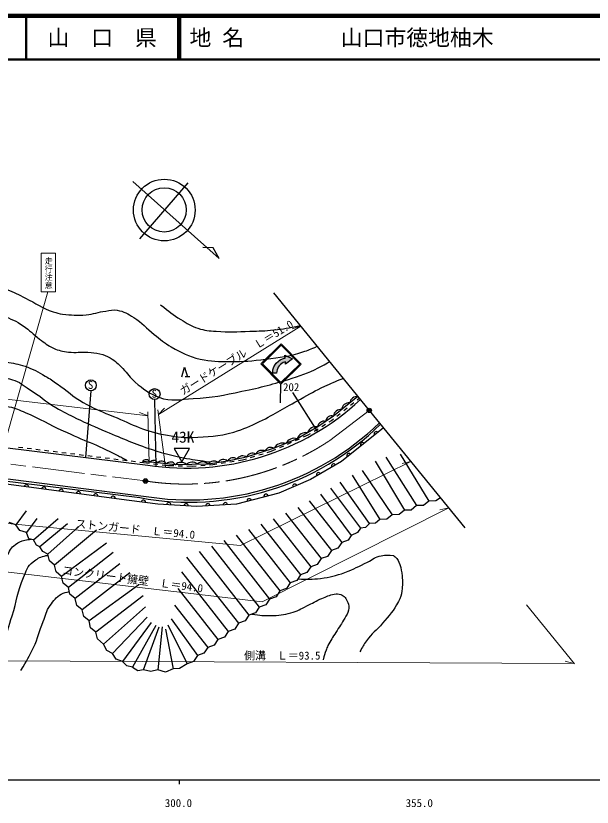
# Model space of a CAD drawing. Units: millimetres, scale not verified. Extents: x 40000 to 680000, y 20000 to 380000.
# Drawn here: x 330612 to 462589, y 198715 to 380000 of the extents above; entities that cross this region are included whole.
import ezdxf
from ezdxf.enums import TextEntityAlignment as Align

# ---------------------------------------------------------------- set-up
doc = ezdxf.new("R2010")
doc.units = ezdxf.units.MM
doc.header["$LTSCALE"] = 1000
doc.header["$PDMODE"] = 32
doc.header["$PDSIZE"] = 500
doc.linetypes.add('CHAIN', pattern=[18.5, 12, -1.5, 3.5, -1.5])
for name, color, linetype, lineweight in [('M-BGD', 7, 'Continuous', 25), ('M-BMK', 2, 'CHAIN', 13), ('M-BMK-SRVR', 3, 'Continuous', 25), ('M-STR-HTXT', 7, 'Continuous', 13), ('M-STR-STRC', 7, 'Continuous', 25), ('M-TTL', 2, 'Continuous', 140), ('M-TTL-BAND', 7, 'Continuous', 25), ('M-TTL-LINE', 7, 'Continuous', 50)]:
    doc.layers.add(name, color=color, linetype=linetype, lineweight=lineweight)
doc.layers.add('M-OTRS', color=6, linetype='Continuous')
doc.layers.add('M-TTL-TXT', color=7, linetype='Continuous')
doc.styles.add('@ＭＳ 明朝', font='')
doc.styles.add('ＭＳ ゴシック', font='')
doc.styles.get('@ＭＳ 明朝').set_extended_font_data('@MS Mincho')
doc.styles.get('ＭＳ ゴシック').set_extended_font_data('MS Gothic')

msp = doc.modelspace()

# ---------------------------------------------------------------- hatches: boundary and pattern name
at = {"layer": 'M-STR-STRC'}
msp.add_hatch(color=256, dxfattribs=at).paths.add_polyline_path([(392331, 300742), (392369, 300191), (393973, 301434), (392230, 302237), (392253, 301603), (392112, 301604), (391688, 301438), (391164, 301174), (390767, 300895), (390256, 300462), (390043, 300238), (389699, 299564), (389468, 298903), (389461, 298113), (390293, 298107), (390368, 298586), (390441, 298923), (390613, 299303), (390714, 299514), (390899, 299808), (391198, 300116), (391496, 300382), (391808, 300563)])
msp.add_hatch(color=256, dxfattribs=at).paths.add_polyline_path([(392331, 300742), (392369, 300191), (393973, 301434), (392230, 302237), (392253, 301603), (392112, 301604), (391688, 301438), (391164, 301174), (390767, 300895), (390256, 300462), (390043, 300238), (389699, 299564), (389468, 298903), (389461, 298113), (390293, 298107), (390368, 298586), (390441, 298923), (390613, 299303), (390714, 299514), (390899, 299808), (391198, 300116), (391496, 300382), (391808, 300563)])

# ---------------------------------------------------------------- linework, layer by layer
at = {"layer": 'M-BGD'}
for p, q in [((369998, 341720), (358943, 328896)), ((368597, 297327), (369246, 299491)), ((369246, 299491), (369895, 297327)), ((370436, 297327), (369354, 297327)), ((347767, 294105), (346542, 278841)), ((362397, 292098), (362677, 276828)), ((408810, 292068), (409254, 292425)), ((405695, 289559), (406474, 290186)), ((407253, 290814), (408031, 291441)), ((404137, 288305), (404916, 288932)), ((400658, 285913), (401507, 286442)), ((402355, 286971), (402915, 287320)), ((402915, 287320), (403358, 287678)), ((241657, 285029), (359846, 269983)), ((398961, 284855), (399810, 285384)), ((394689, 282713), (395604, 283117)), ((396518, 283521), (397553, 283977)), ((397553, 283977), (398112, 284326)), ((331186, 281220), (332179, 281097)), ((391029, 281098), (391944, 281502)), ((392859, 281905), (393774, 282309)), ((333171, 280974), (334164, 280851)), ((335156, 280728), (336148, 280606)), ((337141, 280483), (338133, 280360)), ((339126, 280237), (340118, 280114)), ((341111, 279992), (342103, 279869)), ((343095, 279746), (344088, 279623)), ((345080, 279500), (346073, 279378)), ((347065, 279255), (348058, 279132)), ((386282, 279404), (387241, 279689)), ((388199, 279975), (389080, 280237)), ((389080, 280237), (390114, 280694)), ((418629, 279588), (425201, 268848)), ((349050, 279009), (350043, 278886)), ((351035, 278764), (352027, 278641)), ((353020, 278518), (354012, 278395)), ((355005, 278272), (355997, 278150)), ((356990, 278027), (357982, 277904)), ((358974, 277781), (359818, 277677)), ((359818, 277677), (361127, 277520)), ((362120, 277402), (363113, 277283)), ((377636, 277501), (378624, 277659)), ((379611, 277817), (380598, 277976)), ((381586, 278134), (382526, 278284)), ((382526, 278284), (383407, 278547)), ((384366, 278833), (385324, 279118)), ((412914, 278007), (419587, 266730)), ((415346, 278919), (422394, 267789)), ((364106, 277165), (365415, 277008)), ((365415, 277008), (366795, 276973)), ((367794, 276948), (368794, 276922)), ((369794, 276897), (371174, 276861)), ((371174, 276861), (371945, 276918)), ((372942, 276990), (373940, 277063)), ((374937, 277136), (375708, 277192)), ((375708, 277192), (376649, 277343)), ((409902, 275874), (416780, 265671)), ((407632, 274793), (413973, 264612)), ((411611, 263678), (404903, 273199)), ((400385, 270399), (407428, 260940)), ((402660, 271793), (409533, 262641)), ((397770, 268874), (405238, 259347)), ((425201, 268848), (423974, 267850)), ((426780, 268909), (425201, 268848)), ((427844, 269605), (426780, 268909)), ((333010, 266609), (330618, 263403)), ((395154, 267348), (402877, 257496)), ((419587, 266730), (418360, 265732)), ((421167, 266791), (419587, 266730)), ((422394, 267789), (421167, 266791)), ((423974, 267850), (422394, 267789)), ((335414, 264815), (333023, 261609)), ((334681, 259982), (340313, 264839)), ((389527, 264800), (398155, 253794)), ((392355, 266055), (400516, 255645)), ((416780, 265671), (415553, 264673)), ((418360, 265732), (416780, 265671)), ((330618, 263403), (329117, 263899)), ((331522, 262105), (330618, 263403)), ((342437, 263630), (336126, 258377)), ((337921, 256696), (344930, 262934)), ((386699, 263545), (395794, 251944)), ((411611, 263678), (410674, 262815)), ((412955, 263784), (411611, 263678)), ((413973, 264612), (412955, 263784)), ((415553, 264673), (413973, 264612)), ((333023, 261609), (331522, 262105)), ((333605, 260188), (333023, 261609)), ((349074, 262152), (339496, 254142)), ((383871, 262290), (393433, 250093)), ((408815, 261632), (407428, 260940)), ((409533, 262641), (408815, 261632)), ((410674, 262815), (409533, 262641)), ((334681, 259982), (333605, 260188)), ((335365, 258710), (334681, 259982)), ((378215, 259779), (388711, 246391)), ((381043, 261034), (391072, 248242)), ((405238, 259347), (404366, 258028)), ((406727, 259879), (405238, 259347)), ((407428, 260940), (406727, 259879)), ((336126, 258377), (335365, 258710)), ((336775, 257309), (336126, 258377)), ((351398, 259180), (341070, 251589)), ((375387, 258524), (386350, 244540)), ((402877, 257496), (402005, 256177)), ((404366, 258028), (402877, 257496)), ((337921, 256696), (336775, 257309)), ((338283, 255157), (337921, 256696)), ((352884, 257072), (342644, 249035)), ((369731, 256014), (381628, 240838)), ((372559, 257269), (383989, 242689)), ((400516, 255645), (399644, 254326)), ((402005, 256177), (400516, 255645)), ((339496, 254142), (338283, 255157)), ((339857, 252603), (339496, 254142)), ((354425, 254477), (344219, 246481)), ((399644, 254326), (398155, 253794)), ((341070, 251589), (339857, 252603)), ((356722, 252396), (345793, 243928)), ((368544, 252665), (379267, 238988)), ((397283, 252475), (395794, 251944)), ((398155, 253794), (397283, 252475)), ((341432, 250049), (341070, 251589)), ((394922, 250625), (393433, 250093)), ((395794, 251944), (394922, 250625)), ((342644, 249035), (341432, 250049)), ((343006, 247496), (342644, 249035)), ((358749, 249667), (347367, 241374)), ((367728, 248843), (376906, 237137)), ((392561, 248774), (391072, 248242)), ((393433, 250093), (392561, 248774)), ((344219, 246481), (343006, 247496)), ((359776, 247127), (348942, 238820)), ((390200, 246923), (388711, 246391)), ((391072, 248242), (390200, 246923)), ((344580, 244942), (344219, 246481)), ((345793, 243928), (344580, 244942)), ((366913, 245022), (374545, 235286)), ((387839, 245072), (386350, 244540)), ((388711, 246391), (387839, 245072)), ((346155, 242388), (345793, 243928)), ((360289, 244586), (350723, 236041)), ((385478, 243221), (383989, 242689)), ((386350, 244540), (385478, 243221)), ((347367, 241374), (346155, 242388)), ((347729, 239835), (347367, 241374)), ((360721, 242235), (352710, 233915)), ((366169, 241881), (372184, 233435)), ((383117, 241370), (381628, 240838)), ((383989, 242689), (383117, 241370)), ((348942, 238820), (347729, 239835)), ((361600, 241019), (355069, 232060)), ((362636, 240316), (357355, 230795)), ((359837, 230156), (363410, 240064)), ((364142, 240061), (363112, 230207)), ((364872, 239489), (366656, 230439)), ((365439, 240503), (369823, 231584)), ((380756, 239519), (379267, 238988)), ((381628, 240838), (380756, 239519)), ((349303, 237281), (348942, 238820)), ((378395, 237669), (376906, 237137)), ((379267, 238988), (378395, 237669)), ((350723, 236041), (349303, 237281)), ((351477, 234619), (350723, 236041)), ((376034, 235818), (374545, 235286)), ((376906, 237137), (376034, 235818)), ((352710, 233915), (351477, 234619)), ((353580, 232595), (352710, 233915)), ((373673, 233967), (372184, 233435)), ((374545, 235286), (373673, 233967)), ((355069, 232060), (353580, 232595)), ((356017, 231058), (355069, 232060)), ((371312, 232116), (369823, 231584)), ((372184, 233435), (371312, 232116)), ((357355, 230795), (356017, 231058)), ((358521, 229923), (357355, 230740)), ((366656, 230439), (364908, 229648)), ((368057, 230452), (366656, 230439)), ((369823, 231584), (368057, 230452)), ((359837, 230156), (358521, 229923)), ((361540, 229775), (359837, 230156)), ((363112, 230207), (361540, 229775)), ((364908, 229648), (363112, 230207))]:
    msp.add_line(p, q, dxfattribs=at)
for points in [[(357383, 342027), (377179, 324393), (375771, 326853), (373425, 326902)], [(232717, 292967), (287839, 286054), (360819, 277087)], [(408949, 292799), (403340, 288326), (399736, 285840), (395058, 283133), (389777, 280942), (383437, 278897), (379127, 278014), (374670, 277323), (367153, 277176), (363048, 277588), (359592, 277882)], [(414822, 285590), (405214, 277924), (398123, 273791), (390844, 270687), (381116, 268133), (372076, 267566), (363158, 268133), (356550, 268985), (321465, 273626), (320411, 272532), (319641, 270343)], [(321173, 274906), (321158, 274302), (359017, 269622)]]:
    msp.add_lwpolyline(points, dxfattribs=at)
msp.add_lwpolyline([(368629, 277850), (370361, 280850), (366897, 280850)], close=True, dxfattribs=at)
for centre, radius in [((364603, 335511), 7068), ((364591, 335534), 5056), ((347793, 295355), 1250), ((362386, 293348), 1250)]:
    msp.add_circle(centre, radius, dxfattribs=at)
for centre, radius, start, end in [((369765, 334506), 58112, 261.14406, 313.1519), ((408750, 291131), 1680, 83.18438, 173.95528), ((406880, 289640), 1680, 83.18438, 173.95528), ((402977, 286924), 1448, 75.49609, 173.69942), ((405011, 288149), 1680, 83.18438, 173.95528), ((370373, 331148), 62566, 259.54203, 314.38282), ((370298, 331670), 62567, 260.38406, 314.13348), ((401175, 285681), 1448, 75.49609, 173.69942), ((399356, 283800), 2076, 79.43938, 160.66937), ((413144, 284252), 500, 38.58444, 218.58444), ((394425, 280929), 2293, 73.98241, 151.09858), ((397017, 282446), 2076, 79.43938, 160.66937), ((389022, 279665), 1483, 59.38754, 156.36209), ((391785, 279833), 2293, 73.98241, 151.09858), ((410018, 281757), 500, 38.58444, 218.58444), ((382552, 277736), 1460, 52.68086, 150.46499), ((384795, 278302), 1483, 59.38754, 156.36209), ((386909, 278984), 1483, 59.38754, 156.36209), ((406891, 279263), 500, 38.58444, 218.58444), ((360413, 277308), 1002, 25.21172, 145.05925), ((362142, 277161), 1002, 25.21172, 145.05925), ((363993, 276675), 1313, 32.53424, 136.00391), ((366045, 276469), 1313, 32.53424, 136.00391), ((368431, 275880), 1820, 47.61518, 134.62703), ((370937, 275929), 1820, 47.61518, 134.62703), ((373443, 275978), 1820, 47.61518, 134.62703), ((375941, 276486), 1522, 50.99165, 146.64275), ((378169, 276832), 1522, 50.99165, 146.64275), ((380397, 277295), 1460, 52.68086, 150.46499), ((403396, 276865), 500, 30.24235, 210.24235), ((399941, 274850), 500, 30.24235, 210.24235), ((333060, 272092), 500, 352.4639, 172.4639), ((337025, 271568), 500, 352.4639, 172.4639), ((394484, 272239), 500, 23.09153, 203.09153), ((340991, 271043), 500, 352.4639, 172.4639), ((344956, 270519), 500, 352.4639, 172.4639), ((348921, 269994), 500, 352.4639, 172.4639), ((387914, 269918), 500, 14.7083, 194.7083), ((352887, 269469), 500, 352.4639, 172.4639), ((359854, 268559), 500, 352.65877, 172.65877), ((365621, 267977), 500, 356.35881, 176.35881), ((378592, 267975), 500, 3.59233, 183.59233), ((384046, 268903), 500, 14.7083, 194.7083), ((369613, 267723), 500, 356.35881, 176.35881), ((374600, 267724), 500, 3.59233, 183.59233)]:
    msp.add_arc(centre, radius, start, end, dxfattribs=at)
for points, knots in [([(321716, 317855), (323567, 318036), (324230, 318155), (325818, 317940), (326912, 317792), (327531, 317677), (328575, 317319), (330294, 316727), (331151, 316132), (332791, 315346), (335306, 314140), (336539, 313037), (339196, 312184), (340012, 311922), (340477, 311759), (341330, 311670), (343410, 311455), (344598, 311329), (346681, 311508), (348470, 311662), (349416, 312131), (351194, 312373), (352212, 312511), (352803, 312729), (353816, 312562), (355411, 312300), (356230, 311745), (357599, 310887), (359613, 309624), (360414, 308467), (362302, 307022), (363807, 305870), (364562, 305077), (366220, 304158), (368656, 302806), (370065, 301969), (372787, 301374), (375415, 300800), (376961, 300827), (379651, 300807), (382849, 300783), (384652, 300927), (387820, 301368), (391170, 301833), (393129, 301889), (396326, 302996), (397622, 303444), (398125, 303604), (399590, 304288)], [0, 0, 0, 0, 1, 1, 1, 2, 2, 2, 3, 3, 3, 4, 4, 4, 5, 5, 5, 6, 6, 6, 7, 7, 7, 8, 8, 8, 9, 9, 9, 10, 10, 10, 11, 11, 11, 12, 12, 12, 13, 13, 13, 14, 14, 14, 15, 15, 15, 16, 16, 16, 16]), ([(363750, 313805), (365833, 312134), (366469, 311580), (368398, 310436), (369882, 309557), (370681, 308939), (372325, 308418), (373896, 307921), (374844, 307852), (376487, 307734), (379505, 307517), (381210, 307632), (384234, 307734), (386369, 307805), (387569, 307816), (389693, 308040), (392066, 308291), (392896, 308471), (395718, 309041)], [0, 0, 0, 0, 1, 1, 1, 2, 2, 2, 3, 3, 3, 4, 4, 4, 5, 5, 5, 6, 6, 6, 6]), ([(319507, 312893), (323218, 312483), (324623, 312470), (327640, 311296), (329527, 310561), (330608, 310130), (332288, 308999), (333859, 307942), (334531, 307072), (336057, 305951), (337252, 305073), (337872, 304464), (339228, 303861), (340506, 303292), (341308, 303129), (342699, 302972), (344410, 302780), (345389, 303047), (347107, 302930), (348190, 302857), (348812, 302842), (349863, 302570), (350815, 302324), (351361, 302154), (352205, 301651), (353478, 300893), (354054, 300250), (355109, 299209), (356286, 298047), (356721, 297170), (357973, 296088), (359877, 294444), (361042, 293504), (363393, 292608), (366261, 291515), (368179, 292171), (371244, 292319), (375642, 292531), (378080, 293092), (382392, 293981), (386928, 294915), (389449, 295581), (393864, 296980), (396639, 297860), (398192, 298437), (400755, 299818), (401425, 300179), (401673, 300296), (402450, 300777)], [0, 0, 0, 0, 1, 1, 1, 2, 2, 2, 3, 3, 3, 4, 4, 4, 5, 5, 5, 6, 6, 6, 7, 7, 7, 8, 8, 8, 9, 9, 9, 10, 10, 10, 11, 11, 11, 12, 12, 12, 13, 13, 13, 14, 14, 14, 15, 15, 15, 16, 16, 16, 16]), ([(319175, 301025), (320732, 301040), (321154, 301030), (322422, 301002), (324758, 300950), (326073, 300929), (328392, 300650), (330108, 300443), (331068, 300234), (332716, 299713), (334640, 299105), (335593, 298427), (337364, 297461), (338484, 296851), (339043, 296393), (340098, 295678), (342466, 294072), (343542, 292784), (346057, 291421), (348349, 290179), (349681, 289562), (352097, 288584), (356861, 286655), (359413, 285048), (364461, 284084), (366962, 283606), (368404, 283316), (370947, 283435), (374710, 283611), (376902, 283582), (380514, 284651), (382904, 285360), (384197, 285939), (386432, 287043), (390174, 288892), (392126, 290203), (395796, 292191), (397957, 293362), (399119, 294118), (401350, 295151), (402977, 295904), (403550, 296148), (405578, 296937)], [0, 0, 0, 0, 1, 1, 1, 2, 2, 2, 3, 3, 3, 4, 4, 4, 5, 5, 5, 6, 6, 6, 7, 7, 7, 8, 8, 8, 9, 9, 9, 10, 10, 10, 11, 11, 11, 12, 12, 12, 13, 13, 13, 14, 14, 14, 14]), ([(319779, 296158), (321986, 296870), (322859, 297168), (324904, 297242), (326838, 297311), (327970, 297207), (329822, 296647), (331514, 296135), (332265, 295361), (333768, 294431), (336185, 292934), (337286, 291705), (339740, 290269), (341558, 289206), (342628, 288699), (344524, 287783), (347114, 286530), (348598, 285893), (351253, 284783), (355342, 283073), (357601, 282008), (361819, 280648), (364848, 279672), (366581, 279197), (369711, 278622), (371809, 278236), (372556, 278120), (375116, 277838)], [0, 0, 0, 0, 1, 1, 1, 2, 2, 2, 3, 3, 3, 4, 4, 4, 5, 5, 5, 6, 6, 6, 7, 7, 7, 8, 8, 8, 9, 9, 9, 9]), ([(320623, 289366), (322780, 290095), (323570, 290438), (325546, 290566), (326921, 290656), (327723, 290727), (329072, 290445), (330580, 290130), (331366, 289714), (332781, 289107), (336248, 287622), (338057, 286501), (341477, 284912), (346257, 282690), (349106, 281805), (353786, 279378), (354709, 278900), (355027, 278751), (356137, 278132)], [0, 0, 0, 0, 1, 1, 1, 2, 2, 2, 3, 3, 3, 4, 4, 4, 5, 5, 5, 6, 6, 6, 6]), ([(313435, 229871), (316241, 232361), (317228, 233153), (319192, 235668), (320711, 237613), (321575, 238729), (322678, 240937), (323939, 243465), (324113, 245105), (325110, 247748), (326371, 251090), (326793, 253112), (328556, 256220), (329198, 257352), (329466, 258162), (330542, 258895), (331309, 259418), (331786, 259700), (332690, 259909), (333242, 260036), (333486, 260072), (334130, 260088)], [0, 0, 0, 0, 1, 1, 1, 2, 2, 2, 3, 3, 3, 4, 4, 4, 5, 5, 5, 6, 6, 6, 7, 7, 7, 7]), ([(323651, 229972), (325600, 232704), (326281, 233623), (327502, 236215), (328626, 238602), (328968, 240065), (329772, 242579), (330858, 245977), (330906, 248081), (332366, 251335), (333035, 252827), (333242, 253928), (334555, 254902), (335454, 255570), (336003, 255973), (337091, 256240), (337437, 256325), (337584, 256371), (337989, 256406)], [0, 0, 0, 0, 1, 1, 1, 2, 2, 2, 3, 3, 3, 4, 4, 4, 5, 5, 5, 6, 6, 6, 6]), ([(395167, 250995), (397559, 250900), (398369, 250884), (400397, 251135), (402609, 251410), (403846, 251719), (405946, 252469), (408051, 253220), (409124, 253907), (411152, 254847), (412366, 255409), (412925, 256128), (414251, 256306), (415346, 256453), (416002, 256587), (417080, 256342), (417253, 256303), (417330, 256213), (417458, 256090), (418056, 255519), (418288, 255058), (418539, 254270), (418855, 253279), (418964, 252694), (419062, 251658), (419184, 250355), (419184, 249606), (419025, 248307), (418902, 247293), (418663, 246739), (418215, 245821), (417157, 243652), (416099, 242701), (414575, 240830), (413233, 239181), (412110, 238562), (410900, 236812), (410248, 235869), (410001, 235501), (409369, 234308)], [0, 0, 0, 0, 1, 1, 1, 2, 2, 2, 3, 3, 3, 4, 4, 4, 5, 5, 5, 6, 6, 6, 7, 7, 7, 8, 8, 8, 9, 9, 9, 10, 10, 10, 11, 11, 11, 12, 12, 12, 13, 13, 13, 13]), ([(331781, 230060), (333227, 232430), (333665, 233168), (334645, 235276), (335695, 237535), (335958, 238936), (336888, 241248), (337467, 242687), (337519, 243660), (338456, 244896), (339317, 246033), (339740, 246868), (341023, 247491), (341704, 247821), (342053, 247953), (342866, 248090)], [0, 0, 0, 0, 1, 1, 1, 2, 2, 2, 3, 3, 3, 4, 4, 4, 5, 5, 5, 5]), ([(384649, 242925), (386631, 242648), (387300, 242564), (389006, 242604), (390823, 242647), (391869, 242724), (393619, 243216), (395105, 243635), (395841, 244149), (397240, 244802), (398612, 245442), (399295, 245985), (400699, 246550), (401787, 246987), (402386, 247331), (403546, 247504), (404110, 247589), (404466, 247621), (405005, 247432), (405899, 247119), (406199, 246475), (406626, 245631), (406942, 245006), (406923, 244534), (406789, 243847), (406638, 243078), (406316, 242716), (405942, 242027), (405220, 240700), (404678, 240036), (403888, 238748), (403167, 237574), (402678, 236961), (402074, 235722), (401879, 235321), (401801, 235081), (401642, 234665), (401321, 233825), (401253, 233518), (400957, 232467)], [0, 0, 0, 0, 1, 1, 1, 2, 2, 2, 3, 3, 3, 4, 4, 4, 5, 5, 5, 6, 6, 6, 7, 7, 7, 8, 8, 8, 9, 9, 9, 10, 10, 10, 11, 11, 11, 12, 12, 12, 13, 13, 13, 13])]:
    msp.add_open_spline(points, degree=3, knots=knots, dxfattribs=at)
at = {"layer": 'M-BMK'}
for p, q in [((402546, 282743), (411542, 289617)), ((260995, 285871), (360302, 273437))]:
    msp.add_line(p, q, dxfattribs=at)
msp.add_arc((369465, 332372), 59643, 261.16203, 303.68572, dxfattribs=at)
at = {"layer": 'M-BMK-SRVR'}
for p, q in [((389621, 316525), (411542, 289617)), ((411542, 289617), (433462, 262709))]:
    msp.add_line(p, q, dxfattribs=at)
for centre in [(411542, 289617), (360302, 273437)]:
    msp.add_circle(centre, 500, dxfattribs=at)
for p in [(411542, 289617), (360302, 273437)]:
    msp.add_point(p, dxfattribs=at)
at = {"layer": 'M-OTRS'}
msp.add_point((411542, 289617), dxfattribs=at)
msp.add_point((411542, 289617), dxfattribs=at)
at = {"layer": 'M-STR-HTXT'}
for p, q in [((363244, 288639), (395842, 308889)), ((395842, 308889), (393879, 308258)), ((239923, 302636), (360888, 288379)), ((363244, 288639), (364679, 290119)), ((360888, 288379), (358960, 289110)), ((361152, 277517), (360866, 289256)), ((364886, 276599), (363096, 289723)), ((421101, 277882), (419086, 277446)), ((429741, 267276), (427730, 266823)), ((447525, 245105), (458511, 231515)), ((320539, 232231), (458392, 231662)), ((458392, 231662), (456395, 232170))]:
    msp.add_line(p, q, dxfattribs=at)
for points in [[(320954, 264341), (321353, 264397), (382050, 258634), (421101, 277882)], [(320358, 253527), (387020, 245758), (429741, 267276)]]:
    msp.add_lwpolyline(points, dxfattribs=at)
at = {"layer": 'M-STR-STRC', "lineweight": 13}
for p, q in [((339675, 325632), (336446, 325632)), ((336446, 325632), (336446, 316754)), ((339675, 316754), (339675, 325632)), ((327810, 281141), (337927, 316756)), ((336446, 316754), (339675, 316754))]:
    msp.add_line(p, q, dxfattribs=at)
at = {"layer": 'M-STR-STRC'}
for p, q in [((386721, 300287), (391391, 304882)), ((391391, 304882), (395987, 300213)), ((387078, 300284), (391388, 304526)), ((391388, 304526), (395631, 300215)), ((391317, 295617), (386721, 300287)), ((391320, 295973), (387078, 300284)), ((395987, 300213), (391317, 295617)), ((395631, 300215), (391320, 295973)), ((391249, 291350), (391317, 295617)), ((393973, 293736), (399668, 284677))]:
    msp.add_line(p, q, dxfattribs=at)
msp.add_lwpolyline([(389461, 298113), (389468, 298903), (389699, 299564), (390043, 300238), (390256, 300462), (390767, 300895), (391164, 301174), (391688, 301438), (392112, 301604), (392253, 301603), (392230, 302237), (393973, 301434), (392369, 300191), (392331, 300742), (391808, 300563), (391496, 300382), (391198, 300116), (390899, 299808), (390714, 299514), (390613, 299303), (390441, 298923), (390368, 298586), (390293, 298107)], close=True, dxfattribs=at)
at = {"layer": 'M-TTL'}
msp.add_line((680000, 380000), (40000, 380000), dxfattribs=at)
at = {"layer": 'M-TTL-BAND'}
for p, q in [((40000, 205000), (579000, 205000)), ((368000, 205000), (368000, 204000))]:
    msp.add_line(p, q, dxfattribs=at)
at = {"layer": 'M-TTL-LINE'}
for p, q in [((333000, 380000), (333000, 370000)), ((367750, 380000), (367750, 370000)), ((368250, 380000), (368250, 370000)), ((40000, 370000), (680000, 370000))]:
    msp.add_line(p, q, dxfattribs=at)

# ---------------------------------------------------------------- texts
at = {"layer": 'M-BGD', "style": 'ＭＳ ゴシック'}
for s, height, p in [('S', 1833, (347114, 293981)), ('S', 1833, (361707, 291974)), ('43K', 2566, (366258, 281447))]:
    msp.add_text(s, height=height, dxfattribs=at).set_placement(p, align=Align.BOTTOM_LEFT)
at = {"layer": 'M-STR-HTXT', "style": 'ＭＳ ゴシック'}
for s, rotation, p in [('ガードケーブル\u3000Ｌ＝51.0', 31.848, (369169, 292575)), ('ストンガード\u3000Ｌ＝94.0', 354.576, (344142, 262233)), ('コンクリート擁壁\u3000Ｌ＝94.0', 352.503, (341070, 251589))]:
    msp.add_text(s, height=1833, rotation=rotation, dxfattribs=at).set_placement(p, align=Align.BOTTOM_LEFT)
msp.add_text('側溝\u3000Ｌ＝93.5', height=1833, dxfattribs=at).set_placement((382882, 231974), align=Align.BOTTOM_LEFT)
at = {"layer": 'M-STR-STRC', "style": '@ＭＳ 明朝'}
msp.add_text('走行注意', height=1320, rotation=270, dxfattribs=at).set_placement((337039, 324791), align=Align.BOTTOM_LEFT)
at = {"layer": 'M-STR-STRC', "style": 'ＭＳ ゴシック'}
msp.add_text('202', height=1833, dxfattribs=at).set_placement((391792, 293472), align=Align.BOTTOM_LEFT)
at = {"layer": 'M-TTL-BAND', "style": 'ＭＳ ゴシック'}
for s, p in [('300.0', (367844, 198195)), ('355.0', (423000, 198195))]:
    msp.add_text(s, height=1833, dxfattribs=at).set_placement(p, align=Align.BOTTOM_CENTER)
at = {"layer": 'M-TTL-TXT', "style": 'ＭＳ ゴシック'}
msp.add_text('山\u3000口\u3000県', height=3666, dxfattribs=at).set_placement((350375, 375000), align=Align.MIDDLE_CENTER)
for s, p in [('地 名', (370380, 375000)), ('山口市徳地柚木', (405024, 375000))]:
    msp.add_text(s, height=3666, dxfattribs=at).set_placement(p, align=Align.MIDDLE_LEFT)

doc.saveas('drawing.dxf')
